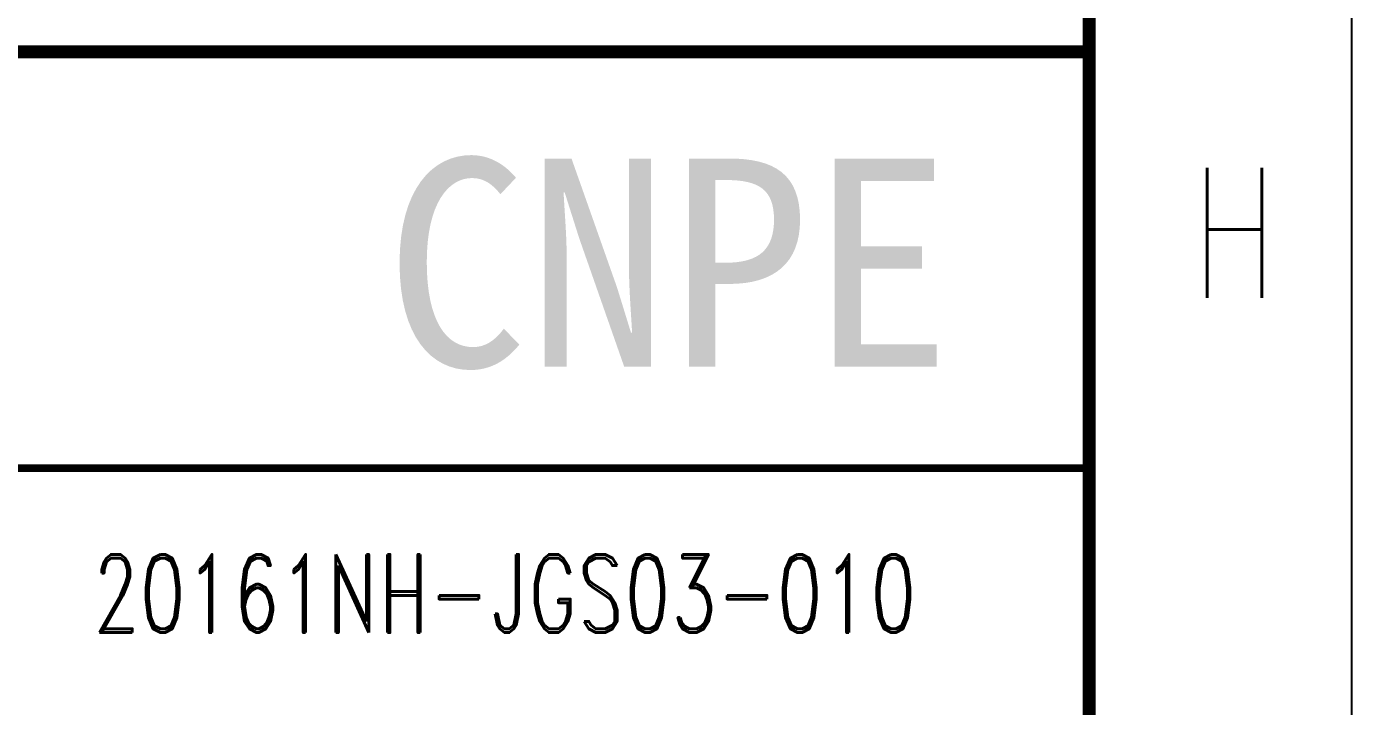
# Model space of a CAD drawing. Extents: x -383207 to 558143, y -95136 to 11777.
# Drawn here: x 325450 to 326723, y -92896 to -92243 of the extents above; entities that cross this region are included whole.
import ezdxf

# ---------------------------------------------------------------- set-up
doc = ezdxf.new("R2010")
doc.units = 0
doc.layers.get('0').update_dxf_attribs({"linetype": 'CONTINUOUS'})
for name, color, linetype in [('1', 7, 'CONTINUOUS'), ('B版云线202106', 2, 'CONTINUOUS'), ('PUB_TEXT', 7, 'CONTINUOUS'), ('TK', 4, 'CONTINUOUS')]:
    doc.layers.add(name, color=color, linetype=linetype)
doc.styles.add('HZ', font='TXT.shx', dxfattribs={"width": 0.7, "bigfont": 'hz.shx'})
doc.styles.add('romand', font='romand.shx', dxfattribs={"width": 0.7, "height": 200, "bigfont": 'OCHINESE.shx'})
doc.styles.add('宋体', font='', dxfattribs={"width": 0.7})
doc.styles.get('宋体').set_extended_font_data('SimSun')

# ---------------------------------------------------------------- blocks, each defined once
blk = doc.blocks.new('tk2')
at = {"color": 4, "flags": 128}
blk.add_lwpolyline([(119249.9, -525783.4), (119249.9, -546808.4)], dxfattribs=at)
blk.add_lwpolyline([(90149.9, -526033.4), (118997.9, -526033.4), (118997.9, -546558.4), (90149.9, -546558.4)], close=True)
at = {"color": 0, "style": 'HZ', "width": 0.7}
blk.add_text('H', height=125, dxfattribs=at).set_placement((119096.3, -545338.3))

msp = doc.modelspace()

# ---------------------------------------------------------------- linework, layer by layer
msp.add_lwpolyline([(296998.5, -72948.5), (326723.5, -72948.5), (326723.5, -93973.5), (296998.5, -93973.5)], close=True)
at = {"layer": '1', "color": 2, "const_width": 12.5}
for points in [[(321971.3, -93717.3), (326471.5, -93717.3), (326471.5, -90423.1), (321971.3, -90423.1)], [(321971.3, -92267.2), (326471.5, -92267.2), (326471.5, -93717.3), (321971.3, -93717.3)]]:
    msp.add_lwpolyline(points, close=True, dxfattribs=at)
at = {"layer": '1', "color": 2, "const_width": 7.5}
msp.add_lwpolyline([(321971.3, -92667.2), (326471.5, -92667.2)], dxfattribs=at)

# ---------------------------------------------------------------- block references
at = {"layer": 'B版云线202106'}
msp.add_blockref('tk2', (207473.6, 452834.9), dxfattribs=at)

# ---------------------------------------------------------------- texts
at = {"layer": 'PUB_TEXT', "color": 2, "style": '宋体'}
msp.add_text('CNPE', height=200.01, dxfattribs=at).set_placement((325795.3, -92569.6))
at = {"layer": 'TK', "color": 1, "style": 'romand', "width": 0.7}
msp.add_text('20161NH-JGS03-010', height=75.004, dxfattribs=at).set_placement((325513.8, -92825.1))

doc.saveas('drawing.dxf')
